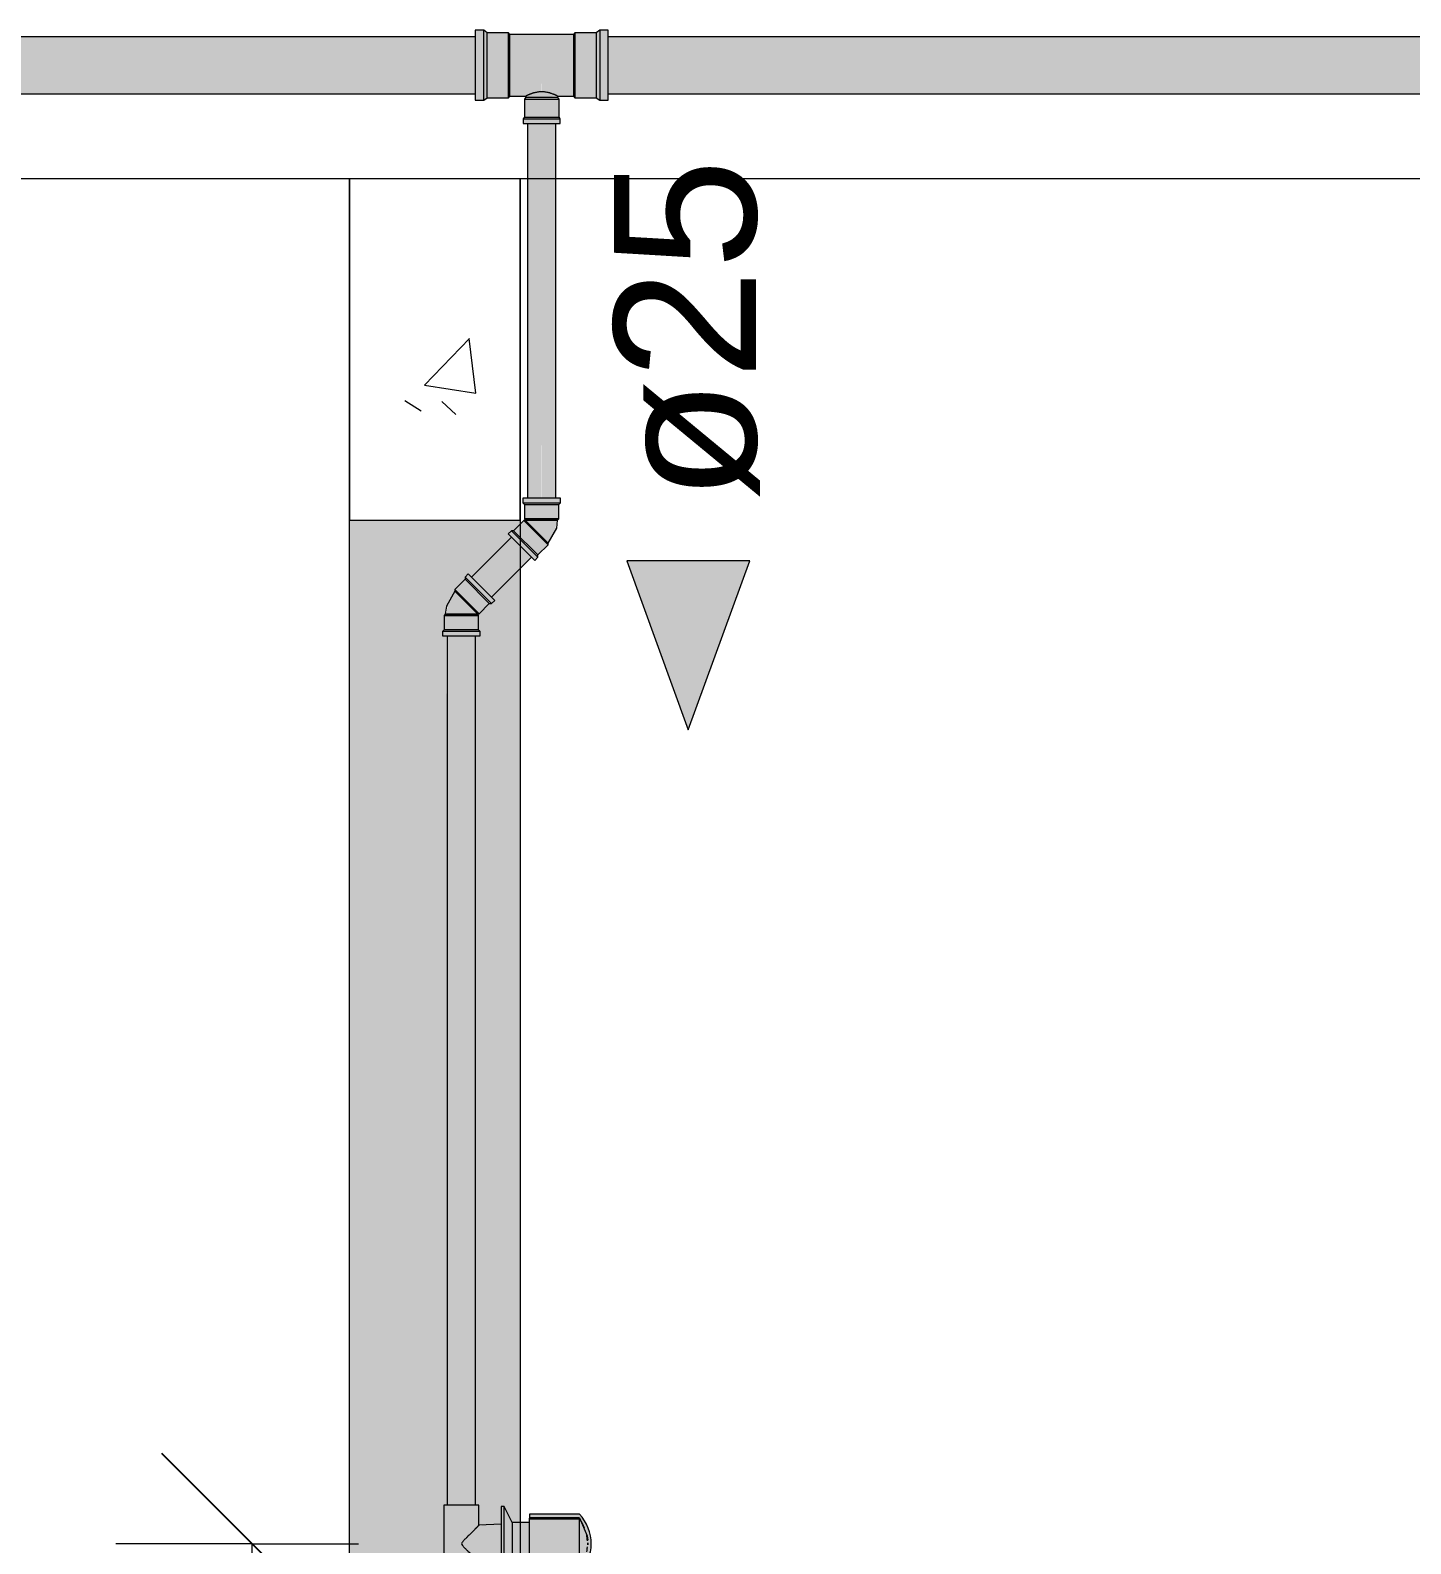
# Model space of a CAD drawing. Header units: metres. Extents: x 147 to 427, y -16 to 162.
# Drawn here: x 394.248 to 395.462, y 1.8 to 3.131 of the extents above; entities that cross this region are included whole.
import ezdxf

# ---------------------------------------------------------------- set-up
doc = ezdxf.new("R2010")
doc.units = ezdxf.units.M
for name, color, linetype, lineweight in [('A-ANNO-DIMS', 7, 'Continuous', 5), ('A-ANNO-DIMS-50', 7, 'Continuous', 5), ('A-DETL', 7, 'Continuous', 5), ('A-DETL-GENF', 7, 'Continuous', 5), ('A-WALL', 7, 'Continuous', 9), ('P-PIPE', 7, 'Continuous', 5), ('P-PIPE-IDEN', 7, 'Continuous', 5)]:
    doc.layers.add(name, color=color, linetype=linetype, lineweight=lineweight)
doc.styles.add('Arial_25', font='arial.ttf', dxfattribs={"height": 0.125})
doc.styles.add('Century Gothic_1', font='GOTHIC.TTF', dxfattribs={"height": 0.075})
doc.dimstyles.new('Setores_1_5', dxfattribs={"dimscale": 0.3048, "dimtxt": 0.078313, "dimasz": 0.520833, "dimexe": 0.393701, "dimexo": 0.246063, "dimgap": 0.287073, "dimtad": 1, "dimrnd": 0.01, "dimzin": 0, "dimdsep": 46, "dimtxsty": 'Century Gothic_1', "dimblk1": 'OBLIQUE', "dimblk2": 'OBLIQUE', "dimsah": 1, "dimcen": 0.09, "dimazin": 0, "dimtfac": 1, "dimtdec": 4, "dimtix": 1, "dimtmove": 0, "dimatfit": 3, "dimfxl": 1, "dimtvp": 1, "dimtolj": 1, "dimtzin": 0, "dimarcsym": 2})

# ---------------------------------------------------------------- blocks, each defined once
blk = doc.blocks.new('Joelho 45_90 - Agua Fria_Soldavel - MEP - Tigre - Standard-3640162-HH')
at = {"layer": 'P-PIPE', "true_color": 0x69503c}
for points in [[(-158.5347, 2.6273), (-158.5333, 2.6278), (-158.5552, 2.649), (-158.5547, 2.6473), (-158.5348, 2.6274)], [(-158.5321, 2.6266), (-158.5297, 2.6298), (-158.553, 2.6524), (-158.5551, 2.6496), (-158.5324, 2.6269)], [(-158.5431, 2.6176), (-158.5344, 2.6269), (-158.5554, 2.648), (-158.5641, 2.6386), (-158.5434, 2.618)], [(-158.5449, 2.618), (-158.5434, 2.618), (-158.5641, 2.6386), (-158.5638, 2.6369), (-158.5452, 2.6182)], [(-158.5734, 2.6036), (-158.5663, 2.6036), (-158.5663, 2.6036), (-158.5436, 2.6036), (-158.5441, 2.6163), (-158.5738, 2.6163), (-158.5738, 2.6036)], [(-158.5445, 2.6163), (-158.5445, 2.6167), (-158.5459, 2.6174), (-158.5728, 2.6168), (-158.5728, 2.6163), (-158.5445, 2.6163)], [(-158.5428, 2.5982), (-158.5422, 2.5982), (-158.5428, 2.6022), (-158.5752, 2.6022), (-158.5747, 2.5982), (-158.5436, 2.5982)]]:
    blk.add_hatch(color=27, dxfattribs=at).paths.add_polyline_path(points)
h = blk.add_hatch(color=27, dxfattribs=at)
h.paths.add_polyline_path([(-158.5512, 2.6174), (-158.5452, 2.6174), (-158.5469, 2.6199), (-158.5643, 2.6369), (-158.5706, 2.6282), (-158.5716, 2.6174), (-158.5512, 2.6174)])
h.paths.add_polyline_path([(-158.5728, 2.6174), (-158.5723, 2.6174), (-158.5726, 2.6181)])
h = blk.add_hatch(color=27, dxfattribs=at)
h.paths.add_polyline_path([(-158.5742, 2.6022), (-158.5742, 2.6029), (-158.5747, 2.6022)])
h.paths.add_polyline_path([(-158.5447, 2.6022), (-158.5436, 2.6026), (-158.5447, 2.6036), (-158.5734, 2.6031), (-158.5738, 2.6022), (-158.5457, 2.6022)])
at = {"layer": 'P-PIPE'}
for p, q in [((-158.5526, 2.6528), (-158.5554, 2.65)), ((-158.5554, 2.65), (-158.5554, 2.648)), ((-158.5321, 2.6266), (-158.5554, 2.65)), ((-158.5293, 2.6295), (-158.5526, 2.6528)), ((-158.5554, 2.648), (-158.5644, 2.639)), ((-158.5644, 2.639), (-158.5644, 2.6375)), ((-158.5431, 2.6176), (-158.5644, 2.639)), ((-158.5644, 2.639), (-158.5431, 2.6176)), ((-158.5644, 2.6375), (-158.5446, 2.6176)), ((-158.5446, 2.6176), (-158.5644, 2.6375)), ((-158.5341, 2.6266), (-158.5554, 2.648)), ((-158.5431, 2.6176), (-158.5341, 2.6266)), ((-158.5341, 2.6266), (-158.5321, 2.6266)), ((-158.5321, 2.6266), (-158.5293, 2.6295)), ((-158.5728, 2.6174), (-158.5738, 2.6163)), ((-158.5738, 2.6163), (-158.5436, 2.6163)), ((-158.5738, 2.6163), (-158.5738, 2.6036)), ((-158.5436, 2.6163), (-158.5738, 2.6163)), ((-158.5452, 2.6174), (-158.5723, 2.6174)), ((-158.5723, 2.6174), (-158.5452, 2.6174)), ((-158.5449, 2.618), (-158.5446, 2.6176)), ((-158.5446, 2.6176), (-158.5449, 2.618)), ((-158.5447, 2.6174), (-158.5446, 2.6176)), ((-158.5436, 2.6163), (-158.5447, 2.6174)), ((-158.5446, 2.6176), (-158.5431, 2.6176)), ((-158.5436, 2.6036), (-158.5436, 2.6163)), ((-158.5738, 2.6036), (-158.5752, 2.6022)), ((-158.5752, 2.6022), (-158.5752, 2.5982)), ((-158.5422, 2.6022), (-158.5752, 2.6022)), ((-158.5752, 2.5982), (-158.5422, 2.5982)), ((-158.5436, 2.6036), (-158.5738, 2.6036)), ((-158.5422, 2.6022), (-158.5436, 2.6036)), ((-158.5422, 2.5982), (-158.5422, 2.6022))]:
    blk.add_line(p, q, dxfattribs=at)
at = {"layer": 'P-PIPE', "flags": 128}
blk.add_lwpolyline([(-158.5644, 2.6375), (-158.5719, 2.6243), (-158.5728, 2.6174)], dxfattribs=at)
blk = doc.blocks.new('Te_Reducao - Agua Fria_Soldavel - MEP - Tigre - Standard-V261-HH')
at = {"layer": 'P-PIPE', "true_color": 0x69503c}
for points in [[(-158.5465, 3.0692), (-158.539, 3.0692), (-158.539, 3.1307), (-158.5465, 3.1307), (-158.5465, 3.0702)], [(-158.539, 3.0692), (-158.536, 3.0713), (-158.5364, 3.1289), (-158.539, 3.1307), (-158.539, 3.0702)], [(-158.5171, 3.0713), (-158.5171, 3.1286), (-158.536, 3.1286), (-158.536, 3.0713), (-158.5206, 3.0713)], [(-158.4589, 3.0713), (-158.44, 3.0713), (-158.44, 3.1286), (-158.4589, 3.1286), (-158.4589, 3.0731)], [(-158.437, 3.0692), (-158.437, 3.1307), (-158.44, 3.1286), (-158.4397, 3.0711), (-158.4383, 3.0702)], [(-158.4347, 3.0692), (-158.4295, 3.0692), (-158.4295, 3.1307), (-158.437, 3.1307), (-158.437, 3.0692)], [(-158.502, 3.0728), (-158.4956, 3.0754), (-158.4905, 3.0765), (-158.488, 3.0766), (-158.488, 3.1271), (-158.516, 3.1269), (-158.516, 3.0728), (-158.5084, 3.0728)], [(-158.474, 3.0728), (-158.46, 3.0731), (-158.46, 3.1271), (-158.488, 3.1271), (-158.4879, 3.0766), (-158.481, 3.0756), (-158.4745, 3.0731), (-158.4744, 3.073)], [(-158.5012, 3.072), (-158.4751, 3.0726), (-158.476, 3.0738), (-158.4819, 3.0759), (-158.488, 3.0766), (-158.4943, 3.0758), (-158.5006, 3.0735), (-158.501, 3.0726)], [(-158.4772, 3.0542), (-158.4728, 3.0542), (-158.4733, 3.0703), (-158.5032, 3.0703), (-158.5028, 3.0542), (-158.4773, 3.0542)], [(-158.4773, 3.0488), (-158.4718, 3.0488), (-158.4724, 3.0528), (-158.5042, 3.0528), (-158.5037, 3.0488), (-158.4778, 3.0488)]]:
    blk.add_hatch(color=27, dxfattribs=at).paths.add_polyline_path(points)
h = blk.add_hatch(color=27, dxfattribs=at)
h.paths.add_polyline_path([(-158.5171, 3.0722), (-158.516, 3.0731), (-158.5165, 3.0735), (-158.517, 3.0724)])
h.paths.add_polyline_path([(-158.5171, 3.0731), (-158.516, 3.0751), (-158.5166, 3.1262), (-158.5171, 3.1262), (-158.5171, 3.0735)])
h.paths.add_polyline_path([(-158.516, 3.1263), (-158.5171, 3.1286), (-158.5171, 3.1269)])
h = blk.add_hatch(color=27, dxfattribs=at)
h.paths.add_polyline_path([(-158.4589, 3.0731), (-158.4595, 3.1262), (-158.46, 3.125), (-158.4599, 3.0743), (-158.4593, 3.0735)])
h.paths.add_polyline_path([(-158.4589, 3.0713), (-158.4589, 3.0731), (-158.4596, 3.0728)])
h.paths.add_polyline_path([(-158.46, 3.1255), (-158.4593, 3.1276), (-158.46, 3.1269), (-158.46, 3.1262)])
h = blk.add_hatch(color=27, dxfattribs=at)
h.paths.add_polyline_path([(-158.5023, 3.0703), (-158.5023, 3.0713), (-158.5028, 3.0703)])
h.paths.add_polyline_path([(-158.4784, 3.0703), (-158.4737, 3.0703), (-158.4755, 3.072), (-158.5012, 3.072), (-158.5016, 3.0703), (-158.479, 3.0703)])
h.paths.add_polyline_path([(-158.4733, 3.0703), (-158.4744, 3.072), (-158.4744, 3.0715), (-158.4737, 3.0708)])
h = blk.add_hatch(color=27, dxfattribs=at)
h.paths.add_polyline_path([(-158.4728, 3.0528), (-158.4743, 3.0542), (-158.488, 3.0542), (-158.488, 3.0528), (-158.4728, 3.0528)])
h.paths.add_polyline_path([(-158.5032, 3.0528), (-158.5037, 3.0533), (-158.5037, 3.0528)])
h.paths.add_polyline_path([(-158.5032, 3.0528), (-158.488, 3.0528), (-158.4881, 3.0542), (-158.5023, 3.0542), (-158.5032, 3.0528)])
at = {"layer": 'P-PIPE'}
for p, q in [((-158.539, 3.1307), (-158.5465, 3.1307)), ((-158.5465, 3.1307), (-158.5465, 3.0692)), ((-158.536, 3.1286), (-158.539, 3.1307)), ((-158.539, 3.0692), (-158.539, 3.1307)), ((-158.5171, 3.1286), (-158.536, 3.1286)), ((-158.536, 3.0713), (-158.536, 3.1286)), ((-158.516, 3.1271), (-158.5171, 3.1286)), ((-158.5171, 3.0713), (-158.5171, 3.1286)), ((-158.4589, 3.1286), (-158.46, 3.1271)), ((-158.44, 3.1286), (-158.4589, 3.1286)), ((-158.4589, 3.1286), (-158.4589, 3.0713)), ((-158.437, 3.1307), (-158.44, 3.1286)), ((-158.44, 3.1286), (-158.44, 3.0713)), ((-158.4295, 3.1307), (-158.437, 3.1307)), ((-158.437, 3.1307), (-158.437, 3.0692)), ((-158.4295, 3.0692), (-158.4295, 3.1307)), ((-158.488, 3.1271), (-158.516, 3.1271)), ((-158.516, 3.0728), (-158.516, 3.1271)), ((-158.46, 3.1271), (-158.488, 3.1271)), ((-158.46, 3.1271), (-158.46, 3.0728)), ((-158.5465, 3.0692), (-158.539, 3.0692)), ((-158.539, 3.0692), (-158.536, 3.0713)), ((-158.536, 3.0713), (-158.5171, 3.0713)), ((-158.5171, 3.0713), (-158.516, 3.0728)), ((-158.516, 3.0728), (-158.502, 3.0728)), ((-158.5021, 3.072), (-158.5032, 3.0703)), ((-158.5032, 3.0703), (-158.5032, 3.0542)), ((-158.5032, 3.0703), (-158.4728, 3.0703)), ((-158.502, 3.0728), (-158.5021, 3.072)), ((-158.5021, 3.072), (-158.474, 3.072)), ((-158.5021, 3.072), (-158.5012, 3.072)), ((-158.474, 3.072), (-158.474, 3.0728)), ((-158.474, 3.0728), (-158.46, 3.0728)), ((-158.4728, 3.0703), (-158.474, 3.072)), ((-158.4728, 3.0542), (-158.4728, 3.0703)), ((-158.46, 3.0728), (-158.4589, 3.0713)), ((-158.4589, 3.0713), (-158.44, 3.0713)), ((-158.44, 3.0713), (-158.437, 3.0692)), ((-158.437, 3.0692), (-158.4295, 3.0692)), ((-158.5032, 3.0542), (-158.5042, 3.0528)), ((-158.5042, 3.0528), (-158.5042, 3.0488)), ((-158.5042, 3.0528), (-158.4718, 3.0528)), ((-158.5042, 3.0488), (-158.4718, 3.0488)), ((-158.5032, 3.0542), (-158.4728, 3.0542)), ((-158.4718, 3.0528), (-158.4728, 3.0542)), ((-158.4718, 3.0488), (-158.4718, 3.0528))]:
    blk.add_line(p, q, dxfattribs=at)
for points, knots in [([(-158.488, 3.0766), (-158.4891, 3.0766), (-158.4907, 3.0765), (-158.4927, 3.0762), (-158.4939, 3.0759), (-158.4948, 3.0757), (-158.4955, 3.0755), (-158.4961, 3.0753), (-158.4967, 3.0751), (-158.4973, 3.0749), (-158.4979, 3.0747), (-158.4984, 3.0745), (-158.4989, 3.0743), (-158.4994, 3.0741), (-158.4998, 3.0739), (-158.5002, 3.0737), (-158.5006, 3.0735), (-158.5009, 3.0734), (-158.5013, 3.0732), (-158.5018, 3.0729), (-158.502, 3.0729), (-158.502, 3.0728)], [0, 0, 0, 0, 0.142857, 0.214286, 0.285714, 0.321429, 0.357143, 0.392857, 0.428571, 0.464286, 0.5, 0.535714, 0.571429, 0.607143, 0.642857, 0.678571, 0.714286, 0.75, 0.785714, 0.857143, 1, 1, 1, 1]), ([(-158.474, 3.0728), (-158.474, 3.0729), (-158.4742, 3.0729), (-158.4747, 3.0732), (-158.4751, 3.0734), (-158.4755, 3.0735), (-158.4758, 3.0737), (-158.4762, 3.0739), (-158.4767, 3.0741), (-158.4771, 3.0743), (-158.4776, 3.0745), (-158.4783, 3.0747), (-158.4791, 3.075), (-158.4799, 3.0753), (-158.4806, 3.0755), (-158.4812, 3.0757), (-158.4819, 3.0759), (-158.4826, 3.076), (-158.4836, 3.0762), (-158.4854, 3.0765), (-158.487, 3.0766), (-158.488, 3.0766)], [0, 0, 0, 0, 0.142857, 0.214286, 0.25, 0.285714, 0.321429, 0.357143, 0.392857, 0.428571, 0.464286, 0.5, 0.571429, 0.607143, 0.642857, 0.678571, 0.714286, 0.75, 0.785714, 0.857143, 1, 1, 1, 1])]:
    blk.add_open_spline(points, degree=3, knots=knots, dxfattribs=at)
blk = doc.blocks.new('Joelho 45_90 - Agua Fria_Soldavel - MEP - Tigre - Standard-V262-HH')
at = {"layer": 'P-PIPE', "true_color": 0x69503c}
for points in [[(-158.5045, 2.7152), (-158.4715, 2.7152), (-158.4721, 2.7192), (-158.5045, 2.7192)], [(-158.4785, 2.7011), (-158.4729, 2.7011), (-158.4734, 2.7138), (-158.4805, 2.7138), (-158.4805, 2.7138), (-158.5031, 2.7138), (-158.5026, 2.7011), (-158.479, 2.7011)], [(-158.4942, 2.6646), (-158.4916, 2.6677), (-158.515, 2.6904), (-158.5171, 2.6875), (-158.4945, 2.665)], [(-158.4913, 2.6694), (-158.4827, 2.6787), (-158.5041, 2.6994), (-158.5124, 2.6904), (-158.4919, 2.67)], [(-158.4827, 2.6787), (-158.4829, 2.6805), (-158.5023, 2.6994), (-158.5033, 2.6994), (-158.4836, 2.6797)], [(-158.492, 2.7), (-158.4745, 2.7), (-158.4738, 2.7011), (-158.5022, 2.7007), (-158.5008, 2.7), (-158.493, 2.7)], [(-158.4827, 2.6802), (-158.4761, 2.6891), (-158.4751, 2.7), (-158.5016, 2.6999), (-158.5, 2.6976), (-158.4827, 2.6803)]]:
    blk.add_hatch(color=27, dxfattribs=at).paths.add_polyline_path(points)
h = blk.add_hatch(color=27, dxfattribs=at)
h.paths.add_polyline_path([(-158.4725, 2.7152), (-158.4725, 2.7145), (-158.4721, 2.7152)])
h.paths.add_polyline_path([(-158.476, 2.7138), (-158.4734, 2.7143), (-158.4729, 2.7152), (-158.5031, 2.7148), (-158.502, 2.7138), (-158.476, 2.7138)])
h = blk.add_hatch(color=27, dxfattribs=at)
h.paths.add_polyline_path([(-158.492, 2.6681), (-158.4921, 2.6701), (-158.5124, 2.6901), (-158.5135, 2.6896), (-158.4925, 2.6686)])
h.paths.add_polyline_path([(-158.4913, 2.6674), (-158.4918, 2.6686), (-158.4916, 2.6677)])
at = {"layer": 'P-PIPE'}
for p, q in [((-158.5045, 2.7192), (-158.5045, 2.7152)), ((-158.4715, 2.7192), (-158.5045, 2.7192)), ((-158.5045, 2.7152), (-158.5031, 2.7138)), ((-158.5045, 2.7152), (-158.4715, 2.7152)), ((-158.4729, 2.7138), (-158.4715, 2.7152)), ((-158.4715, 2.7152), (-158.4715, 2.7192)), ((-158.5031, 2.7138), (-158.5031, 2.7011)), ((-158.5031, 2.7138), (-158.4729, 2.7138)), ((-158.4729, 2.7011), (-158.4729, 2.7138)), ((-158.5147, 2.6907), (-158.5175, 2.6879)), ((-158.5127, 2.6907), (-158.5147, 2.6907)), ((-158.5147, 2.6907), (-158.4913, 2.6674)), ((-158.5037, 2.6997), (-158.5127, 2.6907)), ((-158.5127, 2.6907), (-158.4913, 2.6694)), ((-158.5022, 2.6997), (-158.5037, 2.6997)), ((-158.5037, 2.6997), (-158.4823, 2.6784)), ((-158.4823, 2.6784), (-158.5037, 2.6997)), ((-158.5031, 2.7011), (-158.5021, 2.7)), ((-158.4729, 2.7011), (-158.5031, 2.7011)), ((-158.5031, 2.7011), (-158.4729, 2.7011)), ((-158.5021, 2.7), (-158.5022, 2.6997)), ((-158.5018, 2.6994), (-158.5022, 2.6997)), ((-158.4823, 2.6799), (-158.5022, 2.6997)), ((-158.5022, 2.6997), (-158.4823, 2.6799)), ((-158.5022, 2.6997), (-158.5018, 2.6994)), ((-158.5016, 2.7), (-158.4745, 2.7)), ((-158.4745, 2.7), (-158.5016, 2.7)), ((-158.474, 2.7), (-158.4729, 2.7011)), ((-158.5175, 2.6879), (-158.4942, 2.6646)), ((-158.4913, 2.6694), (-158.4823, 2.6784)), ((-158.4823, 2.6784), (-158.4823, 2.6799)), ((-158.4942, 2.6646), (-158.4913, 2.6674)), ((-158.4913, 2.6674), (-158.4913, 2.6694))]:
    blk.add_line(p, q, dxfattribs=at)
at = {"layer": 'P-PIPE', "flags": 128}
blk.add_lwpolyline([(-158.4823, 2.6799), (-158.4748, 2.6931), (-158.474, 2.7)], dxfattribs=at)
blk = doc.blocks.new('Registro de Gaveta - Agua Fria - MEP - Tigre - PVC Cromado - 25 mm-V272-HH')
at = {"layer": 'P-PIPE', "true_color": 0xf3f3f3}
for points in [[(-158.5742, 1.7662), (-158.5432, 1.7662), (-158.5438, 1.7842), (-158.5587, 1.8), (-158.5539, 1.8056), (-158.5432, 1.8167), (-158.5438, 1.8338), (-158.5742, 1.8338), (-158.5742, 1.7833)], [(-158.5236, 1.7827), (-158.5236, 1.8173), (-158.5438, 1.8158), (-158.5587, 1.8), (-158.5539, 1.7944), (-158.5432, 1.7837), (-158.524, 1.7827)]]:
    blk.add_hatch(color=7, dxfattribs=at).paths.add_polyline_path(points)
at = {"layer": 'P-PIPE', "true_color": 0xf4f4f4}
for points in [[(-158.5236, 1.8), (-158.5211, 1.8002), (-158.5211, 1.8323), (-158.5236, 1.8323), (-158.5236, 1.8023)], [(-158.514, 1.8), (-158.5142, 1.8186), (-158.5211, 1.8323), (-158.5211, 1.8)], [(-158.4547, 1.7739), (-158.4485, 1.7833), (-158.4457, 1.7905), (-158.4445, 1.8), (-158.446, 1.8102), (-158.4495, 1.8188), (-158.4547, 1.8261), (-158.4987, 1.8261), (-158.4987, 1.8219), (-158.4547, 1.8219), (-158.4499, 1.812), (-158.4481, 1.8047), (-158.4486, 1.7932), (-158.4514, 1.7843), (-158.4553, 1.7781), (-158.4987, 1.7781), (-158.4987, 1.7739), (-158.4547, 1.7739)], [(-158.4987, 1.8), (-158.4987, 1.8186), (-158.514, 1.818), (-158.514, 1.8), (-158.5084, 1.8)], [(-158.4818, 1.7781), (-158.4547, 1.7781), (-158.4547, 1.8219), (-158.4987, 1.8219), (-158.4987, 1.7781)], [(-158.4547, 1.7781), (-158.4499, 1.788), (-158.4483, 1.7955), (-158.4479, 1.8016), (-158.4502, 1.8133), (-158.4514, 1.8157), (-158.4547, 1.8209), (-158.4547, 1.7781)], [(-158.5236, 1.7672), (-158.5211, 1.7677), (-158.5211, 1.8), (-158.5236, 1.8), (-158.5236, 1.7677)], [(-158.5211, 1.7677), (-158.514, 1.7827), (-158.514, 1.8), (-158.5211, 1.8), (-158.5211, 1.7696)], [(-158.4987, 1.7814), (-158.4987, 1.8), (-158.514, 1.8), (-158.514, 1.7816), (-158.5084, 1.7815)]]:
    blk.add_hatch(color=7, dxfattribs=at).paths.add_polyline_path(points)
at = {"layer": 'P-PIPE'}
for p, q in [((-158.5742, 1.8338), (-158.5742, 1.7662)), ((-158.5432, 1.8338), (-158.5742, 1.8338)), ((-158.5432, 1.8163), (-158.5432, 1.8338)), ((-158.5211, 1.8328), (-158.5236, 1.8328)), ((-158.5236, 1.8328), (-158.5236, 1.8)), ((-158.514, 1.8186), (-158.5211, 1.8328)), ((-158.5211, 1.8), (-158.5211, 1.8328)), ((-158.4547, 1.8261), (-158.4987, 1.8261)), ((-158.4987, 1.8261), (-158.4987, 1.8219)), ((-158.5236, 1.8173), (-158.5432, 1.8163)), ((-158.4987, 1.8186), (-158.514, 1.8186)), ((-158.514, 1.8186), (-158.514, 1.8)), ((-158.4547, 1.8227), (-158.4987, 1.8227)), ((-158.4987, 1.7775), (-158.4987, 1.8225)), ((-158.4987, 1.8219), (-158.4547, 1.8219)), ((-158.4547, 1.7775), (-158.4547, 1.8225)), ((-158.5236, 1.8), (-158.5236, 1.7672)), ((-158.5211, 1.7672), (-158.5211, 1.8)), ((-158.514, 1.8), (-158.514, 1.7814)), ((-158.5432, 1.7837), (-158.5236, 1.7827)), ((-158.5432, 1.7662), (-158.5432, 1.7837)), ((-158.4481, 1.7963), (-158.4484, 1.7954)), ((-158.5211, 1.7672), (-158.514, 1.7814)), ((-158.514, 1.7814), (-158.4987, 1.7814)), ((-158.4547, 1.7781), (-158.4987, 1.7781)), ((-158.4987, 1.7781), (-158.4987, 1.7739)), ((-158.4987, 1.7773), (-158.4547, 1.7773)), ((-158.4987, 1.7739), (-158.4547, 1.7739)), ((-158.5742, 1.7662), (-158.5432, 1.7662)), ((-158.5236, 1.7672), (-158.5211, 1.7672))]:
    blk.add_line(p, q, dxfattribs=at)
at = {"layer": 'P-PIPE', "flags": 128}
for points in [[(-158.4547, 1.8227), (-158.448, 1.807), (-158.4476, 1.8032)], [(-158.4474, 1.7991), (-158.4474, 1.7995), (-158.4474, 1.8004), (-158.4474, 1.8009), (-158.4474, 1.8009)], [(-158.4474, 1.8009), (-158.4474, 1.8005), (-158.4474, 1.7996), (-158.4474, 1.7991), (-158.4474, 1.7991)], [(-158.4495, 1.7906), (-158.4515, 1.7824), (-158.4547, 1.7773)]]:
    blk.add_lwpolyline(points, dxfattribs=at)
at = {"layer": 'P-PIPE'}
for centre, radius, start, end in [((-158.4829, 1.8), 0.0384, 317.1907, 42.8093), ((-158.4856, 1.8), 0.0379, 21.1655, 35.2759), ((-158.4856, 1.8), 0.0379, 4.0594, 11.2502), ((-158.4856, 1.8), 0.0379, 349.149, 355.711), ((-158.4856, 1.8), 0.0379, 324.7238, 338.8342)]:
    blk.add_arc(centre, radius, start, end, dxfattribs=at)
for points, knots in [([(-158.5432, 1.8163), (-158.5432, 1.8163), (-158.5433, 1.8162), (-158.5436, 1.8159), (-158.5439, 1.8156), (-158.5442, 1.8153), (-158.5446, 1.815), (-158.5449, 1.8146), (-158.5453, 1.8142), (-158.5458, 1.8137), (-158.5462, 1.8133), (-158.5467, 1.8128), (-158.5472, 1.8123), (-158.5478, 1.8117), (-158.5483, 1.8112), (-158.5489, 1.8106), (-158.5495, 1.81), (-158.5503, 1.8092), (-158.5513, 1.8082), (-158.5524, 1.8071), (-158.5531, 1.8064), (-158.5535, 1.8059), (-158.5539, 1.8056), (-158.5542, 1.8053), (-158.5546, 1.8049), (-158.5552, 1.8043), (-158.5558, 1.8036), (-158.5565, 1.803), (-158.5571, 1.8022), (-158.5578, 1.8013), (-158.5584, 1.8005), (-158.5587, 1.8)], [0, 0, 0, 0, 0.0625, 0.125, 0.15625, 0.1875, 0.21875, 0.25, 0.28125, 0.3125, 0.34375, 0.375, 0.40625, 0.4375, 0.46875, 0.5, 0.53125, 0.5625, 0.625, 0.6875, 0.71875, 0.734375, 0.75, 0.765625, 0.78125, 0.8125, 0.84375, 0.875, 0.90625, 0.9375, 1, 1, 1, 1]), ([(-158.5587, 1.8), (-158.5584, 1.7995), (-158.5578, 1.7987), (-158.5571, 1.7978), (-158.5565, 1.797), (-158.5558, 1.7964), (-158.5552, 1.7957), (-158.5546, 1.7951), (-158.5542, 1.7947), (-158.5539, 1.7944), (-158.5535, 1.7941), (-158.5531, 1.7936), (-158.5524, 1.7929), (-158.5513, 1.7918), (-158.5503, 1.7908), (-158.5495, 1.79), (-158.5489, 1.7894), (-158.5483, 1.7888), (-158.5478, 1.7883), (-158.5472, 1.7877), (-158.5467, 1.7872), (-158.5462, 1.7867), (-158.5458, 1.7863), (-158.5453, 1.7858), (-158.5449, 1.7854), (-158.5446, 1.785), (-158.5442, 1.7847), (-158.5439, 1.7844), (-158.5436, 1.7841), (-158.5433, 1.7838), (-158.5432, 1.7837), (-158.5432, 1.7837)], [0, 0, 0, 0, 0.0625, 0.09375, 0.125, 0.15625, 0.1875, 0.21875, 0.234375, 0.25, 0.265625, 0.28125, 0.3125, 0.375, 0.4375, 0.46875, 0.5, 0.53125, 0.5625, 0.59375, 0.625, 0.65625, 0.6875, 0.71875, 0.75, 0.78125, 0.8125, 0.84375, 0.875, 0.9375, 1, 1, 1, 1])]:
    blk.add_open_spline(points, degree=3, knots=knots, dxfattribs=at)
blk = doc.blocks.new('DIMBLOCK144-HH')
at = {"layer": 'A-ANNO-DIMS-50', "lineweight": 25}
for p, q in [((394.4429, 1.8), (394.3635, 1.8794)), ((394.4429, 1.8), (394.5223, 1.7206)), ((394.4429, 0), (394.3635, 0.0794)), ((394.4429, 0), (394.5223, -0.0794))]:
    blk.add_line(p, q, dxfattribs=at)
at = {"layer": 'A-ANNO-DIMS-50'}
for p, q in [((394.4429, 1.8), (394.3229, 1.8)), ((394.4429, 0), (394.4429, 1.8)), ((394.4429, 1.8), (394.5364, 1.8)), ((394.4429, 0), (394.4056, 0)), ((394.4429, 0), (394.5629, 0))]:
    blk.add_line(p, q, dxfattribs=at)
at = {"layer": 'A-ANNO-DIMS-50', "color": 0, "insert": (394.2593, 0.7347), "char_height": 0.075, "width": 0.396784, "attachment_point": 1, "rotation": 90, "line_spacing_factor": 0.984502, "style": 'Century Gothic_1'}
blk.add_mtext('1,80 m', dxfattribs=at)
blk = doc.blocks.new('_Oblique')
at = {"color": 0, "linetype": 'ByBlock', "lineweight": -2}
blk.add_line((-0.5, -0.5), (0.5, 0.5), dxfattribs=at)
blk = doc.blocks.new('Anotacao_Tuboseta - Fluxo 2-2612755-HH')
at = {"layer": 'P-PIPE-IDEN'}
blk.add_hatch(color=256, dxfattribs=at).paths.add_polyline_path([(-158.6071, 1.2988), (-158.6612, 1.1502), (-158.7153, 1.2988)])
for p, q in [((-158.6071, 1.2988), (-158.7153, 1.2988)), ((-158.7153, 1.2988), (-158.6612, 1.1502)), ((-158.6612, 1.1502), (-158.6071, 1.2988))]:
    blk.add_line(p, q, dxfattribs=at)

msp = doc.modelspace()

# ---------------------------------------------------------------- hatches: boundary and pattern name
at = {"layer": 'A-DETL-GENF', "true_color": 0x808080}
h = msp.add_hatch(dxfattribs=at)
h.set_pattern_fill('FP_10', color=8, style=0, pattern_type=2)
h.set_pattern_definition([(50, (392.0856, 1.4), (0.364365, -0.031877), [0.0381, -0.4191]), (355, (392.0856, 1.4), (-0.070485, 0.382117), [0.03048, -0.33528]), (100.451, (392.1156, 1.397), (0.293886, 0.35023), [0.03238, -0.35618]), (46.184, (392.0856, 1.502), (0.54216, -0.084084), [0.05715, -0.62865]), (96.636, (392.1306, 1.495), (0.474805, 0.49485), [0.04857, -0.53427]), (351.184, (392.0856, 1.502), (0.47481, 0.49485), [0.04572, -0.50292]), (21, (392.1356, 1.476), (0.303226, -0.204528), [0.0381, -0.4191]), (326, (392.1356, 1.476), (0.123607, 0.36838), [0.03048, -0.33528]), (71.451, (392.1616, 1.459), (0.426833, 0.16384), [0.03238, -0.35618]), (37.5, (392.0856, 1.4), (0.0061807, 0.169108), [0.01676, -0.31445, 0.01676, -0.3236, -0.33655]), (37.5, (392.0856, 1.4), (0.0061807, 0.169108), [-0.67158, 0.01676, -0.31979]), (7.5, (392.0856, 1.4), (0.133641, 0.200358), [0.01676, -0.17729, 0.01676, -0.30683, -0.12827]), (7.5, (392.0856, 1.4), (0.133641, 0.200358), [-0.51765, 0.01676, -0.11151]), (327.5, (391.9716, 1.4), (0.2711816, -0.0114606), [0.01676, -0.11024, 0.01676, -0.37948, -0.52578]), (327.5, (391.9716, 1.4), (0.2711816, -0.0114606), [-0.52324, 0.01676, -0.50902]), (317.5, (391.9206, 1.4), (0.296258, 0.05085), [0.01676, -0.14834, 0.01676, -0.24638, -0.37338]), (317.5, (391.9206, 1.4), (0.296258, 0.05085), [-0.42824, 0.01676, -0.35662])])
h.paths.add_polyline_path([(394.5286, 2.7), (394.6786, 2.7), (394.6786, 3), (394.5286, 3), (394.5286, 2.8379)])
at = {"layer": 'A-WALL', "true_color": 0x7f7f7f}
h = msp.add_hatch(color=8, dxfattribs=at)
h.paths.add_polyline_path([(394.6129, 0.262), (394.6129, 0.2626), (394.6126, 0.2623)])
h.paths.add_polyline_path([(394.6786, 0), (394.6786, 0.1851), (394.6739, 0.1851), (394.6738, 0.187), (394.6728, 0.1875), (394.6728, 0.1862), (394.6385, 0.186), (394.6343, 0.1854), (394.6294, 0.1838), (394.6269, 0.1835), (394.6206, 0.1848), (394.6148, 0.1889), (394.6123, 0.1925), (394.6106, 0.1974), (394.6112, 0.2049), (394.6128, 0.2095), (394.6131, 0.2459), (394.6143, 0.2464), (394.613, 0.247), (394.612, 0.247), (394.6126, 0.262), (394.612, 0.2625), (394.6106, 0.2634), (394.6109, 0.2674), (394.6144, 0.2674), (394.6144, 1.7662), (394.6114, 1.7662), (394.6119, 1.8338), (394.6144, 1.8338), (394.6138, 2.5982), (394.6104, 2.5982), (394.6109, 2.6026), (394.6118, 2.6036), (394.6123, 2.6163), (394.6133, 2.6174), (394.6153, 2.6288), (394.6182, 2.6328), (394.6215, 2.6372), (394.6215, 2.6394), (394.6302, 2.648), (394.6306, 2.648), (394.6302, 2.65), (394.6334, 2.6524), (394.6361, 2.6503), (394.6709, 2.6851), (394.6685, 2.6883), (394.6713, 2.6904), (394.6721, 2.69), (394.6732, 2.6904), (394.6732, 2.6911), (394.6786, 2.6967), (394.6786, 2.7), (394.5286, 2.7), (394.5286, 0)])
h.paths.add_polyline_path([(394.6728, 0.2122), (394.6739, 0.2138), (394.6739, 0.2149), (394.6786, 0.2153), (394.6786, 0.4655), (394.6776, 0.4654), (394.6776, 0.5346), (394.6786, 0.5346), (394.6786, 0.79), (394.6776, 0.79), (394.6776, 0.8), (394.6786, 0.8), (394.6786, 1.7815), (394.6714, 1.7814), (394.6645, 1.7677), (394.662, 1.7677), (394.6616, 1.7827), (394.6424, 1.7833), (394.6418, 1.7662), (394.6394, 1.7662), (394.6399, 0.2674), (394.6434, 0.2674), (394.6428, 0.2631), (394.6417, 0.262), (394.6417, 0.247), (394.6398, 0.2468), (394.6394, 0.2459), (394.6407, 0.2459), (394.6409, 0.214), (394.6728, 0.2136), (394.6728, 0.2125)])
h.paths.add_polyline_path([(394.6412, 0.262), (394.6417, 0.262), (394.6417, 0.263), (394.6412, 0.262)])
h.paths.add_polyline_path([(394.6399, 0.262), (394.6408, 0.262), (394.6408, 0.263)])
h.paths.add_polyline_path([(394.6424, 1.8163), (394.662, 1.8173), (394.662, 1.8328), (394.6648, 1.8317), (394.6716, 1.8184), (394.6786, 1.8186), (394.6786, 2.6574), (394.6535, 2.6323), (394.6559, 2.6291), (394.6531, 2.627), (394.6523, 2.6273), (394.6512, 2.6269), (394.6512, 2.6263), (394.6422, 2.618), (394.6404, 2.6182), (394.6404, 2.6174), (394.6415, 2.6163), (394.642, 2.6163), (394.6415, 2.6036), (394.6415, 2.6031), (394.6429, 2.6022), (394.6434, 2.6022), (394.6428, 2.5982), (394.6394, 2.5982), (394.6394, 1.8338), (394.6424, 1.8338), (394.6424, 1.8167)])
at = {"layer": 'P-PIPE', "true_color": 0x00ffff}
for points in [[(393.9702, 3.1), (394.6391, 3.1), (394.6391, 3.125), (392.0061, 3.125), (392.0061, 3.1), (392.0849, 3.1)], [(394.795, 3.1), (398.7491, 3.1), (398.7491, 3.125), (394.7561, 3.1244), (394.7561, 3.1), (394.7655, 3.1)], [(393.9702, 3.075), (394.6391, 3.075), (394.6391, 3.1), (392.0061, 3.0999), (392.0061, 3.075), (392.0849, 3.075)], [(395.8555, 3.075), (398.7491, 3.0756), (398.7491, 3.1), (394.7561, 3.1), (394.7561, 3.075), (394.9128, 3.075)], [(394.6851, 2.7192), (394.6976, 2.7192), (394.6974, 3.0488), (394.6851, 3.0488), (394.6851, 2.7249)], [(394.7065, 2.7192), (394.7101, 2.7192), (394.7096, 3.0488), (394.6976, 3.0488), (394.6977, 2.7192), (394.7064, 2.7192)], [(394.6447, 2.6411), (394.6798, 2.6762), (394.6709, 2.6851), (394.6362, 2.6496), (394.6439, 2.6419)], [(394.6535, 2.6323), (394.6883, 2.6677), (394.6798, 2.6762), (394.6447, 2.6411), (394.6533, 2.6325)], [(394.6144, 1.8338), (394.6269, 1.8338), (394.6268, 2.5982), (394.6144, 2.5982), (394.6144, 1.8586)], [(394.6394, 1.8338), (394.6389, 2.5982), (394.6269, 2.5982), (394.6269, 1.8338), (394.6391, 1.8338)]]:
    msp.add_hatch(color=4, dxfattribs=at).paths.add_polyline_path(points)

# ---------------------------------------------------------------- linework, layer by layer
at = {"layer": 'A-DETL'}
for p, q in [((394.6786, 3), (394.5286, 3)), ((394.5286, 3), (394.5286, 2.7)), ((394.6786, 2.7), (394.6786, 3)), ((394.5286, 2.7), (394.6786, 2.7))]:
    msp.add_line(p, q, dxfattribs=at)
at = {"layer": 'A-WALL', "color": 253, "true_color": 0xaaaaaa}
for p, q in [((398.9776, 3), (386.4276, 3)), ((394.5286, 0), (394.5286, 3)), ((394.6786, 3), (394.6786, 0))]:
    msp.add_line(p, q, dxfattribs=at)
at = {"layer": 'P-PIPE'}
for p, q in [((394.6391, 3.125), (392.0061, 3.125)), ((398.7491, 3.125), (394.7561, 3.125)), ((392.0061, 3.075), (394.6391, 3.075)), ((394.7561, 3.075), (398.7491, 3.075)), ((394.6851, 3.0488), (394.6851, 2.7192)), ((394.7101, 2.7192), (394.7101, 3.0488)), ((394.6709, 2.6851), (394.6358, 2.65)), ((394.6535, 2.6323), (394.6886, 2.6674)), ((394.6144, 2.5982), (394.6144, 1.8338)), ((394.6394, 1.8338), (394.6394, 2.5982))]:
    msp.add_line(p, q, dxfattribs=at)

# ---------------------------------------------------------------- block references
for name in ['Te_Reducao - Agua Fria_Soldavel - MEP - Tigre - Standard-V261-HH', 'Joelho 45_90 - Agua Fria_Soldavel - MEP - Tigre - Standard-V262-HH', 'Joelho 45_90 - Agua Fria_Soldavel - MEP - Tigre - Standard-3640162-HH', 'Registro de Gaveta - Agua Fria - MEP - Tigre - PVC Cromado - 25 mm-V272-HH']:
    msp.add_blockref(name, (553.1856, 0), dxfattribs=at)
at = {"layer": 'P-PIPE-IDEN'}
msp.add_blockref('Anotacao_Tuboseta - Fluxo 2-2612755-HH', (553.4877, 1.3654), dxfattribs=at)

# ---------------------------------------------------------------- texts
at = {"layer": 'P-PIPE-IDEN', "insert": (394.7611, 2.7169), "char_height": 0.125, "width": 0.360759, "attachment_point": 1, "rotation": 90, "style": 'Arial_25'}
msp.add_mtext('ø25', dxfattribs=at)

# ---------------------------------------------------------------- dimensions: what is measured, and where the dimension line sits
at = {"layer": 'A-ANNO-DIMS'}
dim = msp.add_linear_dim(base=(394.4429, 1.8), p1=(394.3306, 0), p2=(394.6114, 1.8), angle=90, dimstyle='Setores_1_5', override={"dimpost": '<>', "dimfxl": 1.821758}, dxfattribs=at)
dim.commit()
dim.dimension.update_dxf_attribs({"geometry": 'DIMBLOCK144-HH', "text_midpoint": (394.316, 0.9)})

doc.saveas('drawing.dxf')
